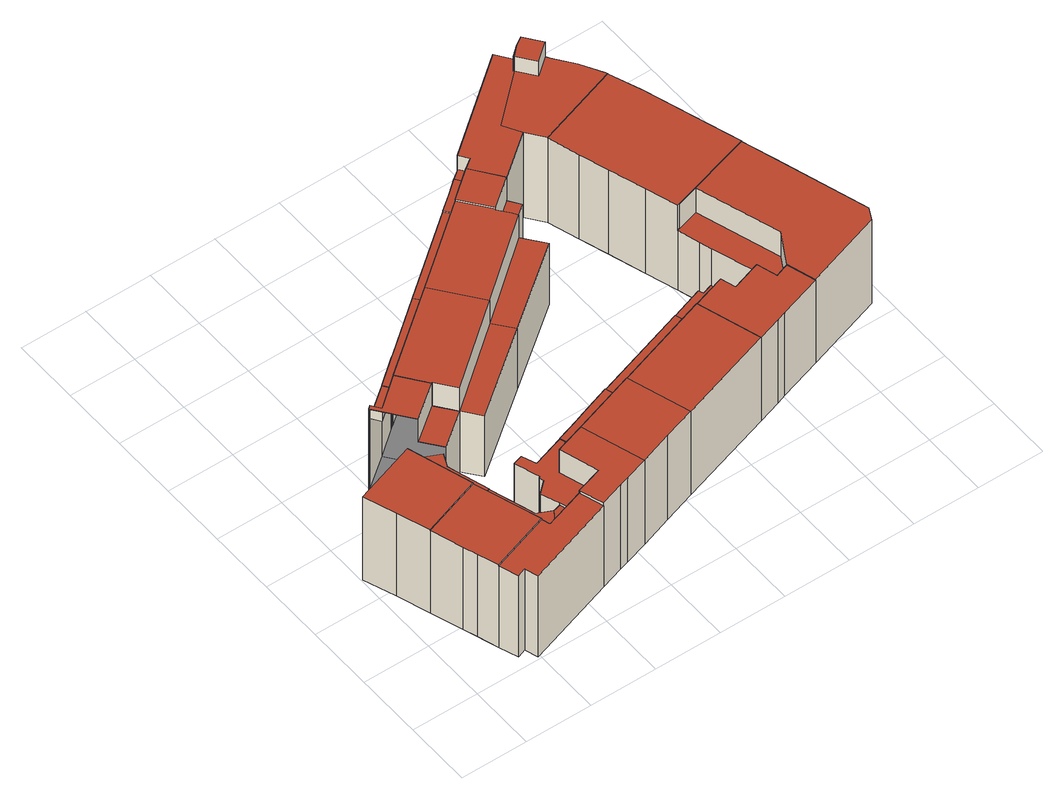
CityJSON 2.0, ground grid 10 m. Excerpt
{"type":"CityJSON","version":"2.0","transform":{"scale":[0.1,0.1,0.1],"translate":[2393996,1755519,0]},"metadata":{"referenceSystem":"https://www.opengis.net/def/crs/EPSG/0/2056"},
"CityObjects":{
"building1":{"type":"Building","attributes":{"TerrainHeight":3.03,"bron_tex":"UltraCAM-X 10cm juni 2008","voll_tex":"complete","bron_geo":"Lidar 15-30 punten - nov. 2008","status":"1"},"geometry":[{"type":"MultiSurface","lod":"2","boundaries":[[[0,1,2,3,4]],[[5,6,7,8,9,10,11,12]],[[13,14,15,16,17,18,19,20,21]],[[4,3,5,12]],[[3,2,22,23]],[[2,1,16,15]],[[1,0,17,16]],[[10,9,20,19]],[[9,8,21,20]],[[8,7,13,21]],[[7,6,14,13]],[[6,5,24,25]]],"semantics":{"surfaces":[{"type":"RoofSurface"},{"type":"GroundSurface"},{"type":"WallSurface"}],"values":[0,0,1,2,2,2,2,2,2,2,2,2]}}]},
"building2":{"type":"Building","attributes":{"TerrainHeight":3.12,"bron_tex":"UltraCAM-X 10cm juni 2008","voll_tex":"complete","bron_geo":"Lidar 15-30 punten - nov. 2008","status":"1"},"geometry":[{"type":"MultiSurface","lod":"2","boundaries":[[[26,23,22,27,28,29]],[[30,25,24,31,32,33,34,35]],[[36,37,38,39,40,41,15,14]],[[23,26,31,24]],[[26,29,42,43]],[[29,28,44,40]],[[28,27,41,44]],[[27,22,15,41]],[[25,30,45,14]],[[30,35,36,45]],[[35,34,37,36]],[[34,33,38,37]],[[33,32,46,47]],[[32,31,48,46]]],"semantics":{"surfaces":[{"type":"RoofSurface"},{"type":"GroundSurface"},{"type":"WallSurface"}],"values":[0,0,1,2,2,2,2,2,2,2,2,2,2,2]}}]},
"building3":{"type":"Building","attributes":{"TerrainHeight":3.31,"bron_tex":"UltraCAM-X 10cm juni 2008","voll_tex":"complete","bron_geo":"Lidar 15-30 punten - nov. 2008","status":"1"},"geometry":[{"type":"MultiSurface","lod":"2","boundaries":[[[49,50,43,42,51,52,53,54]],[[47,46,48,55,56,57]],[[58,59,60,61,62,40,39,38]],[[43,50,55,48]],[[50,49,56,55]],[[54,53,60,59]],[[53,52,61,60]],[[52,51,62,61]],[[51,42,40,62]],[[47,57,58,38]]],"semantics":{"surfaces":[{"type":"RoofSurface"},{"type":"GroundSurface"},{"type":"WallSurface"}],"values":[0,0,1,2,2,2,2,2,2,2]}}]},
"building4":{"type":"Building","attributes":{"TerrainHeight":2.93,"bron_tex":"UltraCAM-X 10cm juni 2008","voll_tex":"complete","bron_geo":"Lidar 15-30 punten - nov. 2008","status":"1"},"geometry":[{"type":"MultiSurface","lod":"2","boundaries":[[[63,64,65,66,67,68,69]],[[70,71,72,73]],[[74,75,76,77]],[[78,79,80,81]],[[64,63,82,78]],[[63,69,83,82]],[[69,68,75,74]],[[68,67,76,75]],[[66,65,70,73]],[[65,64,84,85]],[[72,71,81,80]],[[71,70,86,87]],[[74,77,79,83]]],"semantics":{"surfaces":[{"type":"RoofSurface"},{"type":"GroundSurface"},{"type":"WallSurface"}],"values":[0,0,0,1,2,2,2,2,2,2,2,2,2]}}]},
"building5":{"type":"Building","attributes":{"TerrainHeight":2.88,"bron_tex":"UltraCAM-X 10cm juni 2008","voll_tex":"complete","bron_geo":"Lidar 15-30 punten - nov. 2008","status":"1"},"geometry":[{"type":"MultiSurface","lod":"2","boundaries":[[[88,89,90,91,92,93,94,95]],[[96,97,98,99,100,101,102,103,104,105,106,107,108]],[[109,110,111,59,58,112,113,114,115,116,117,118]],[[93,92,98,97]],[[92,91,99,98]],[[91,90,100,99]],[[89,88,119,110]],[[88,95,111,119]],[[95,94,59,111]],[[94,93,49,54]],[[108,107,113,112]],[[107,106,114,113]],[[106,105,115,114]],[[105,104,116,115]],[[104,103,117,116]],[[103,102,118,117]],[[102,101,109,118]],[[97,96,57,56]],[[96,108,112,58]]],"semantics":{"surfaces":[{"type":"RoofSurface"},{"type":"GroundSurface"},{"type":"WallSurface"}],"values":[0,0,1,2,2,2,2,2,2,2,2,2,2,2,2,2,2,2,2]}}]},
"building6":{"type":"Building","attributes":{"TerrainHeight":2.82,"bron_tex":"UltraCAM-X 10cm juni 2008","voll_tex":"complete","bron_geo":"Lidar 15-30 punten - nov. 2008","status":"1"},"geometry":[{"type":"MultiSurface","lod":"2","boundaries":[[[120,121,122,123,124,125]],[[126,127,128]],[[129,130,131,132,133,134,135]],[[127,136,137,138]],[[139,140,141,142,80,79,143]],[[120,125,130,129]],[[124,123,127,138]],[[123,122,128,127]],[[122,121,126,128]],[[121,120,67,66]],[[127,126,73,72]],[[135,134,144,79]],[[134,133,143,144]],[[133,132,139,143]],[[132,131,140,139]],[[129,135,77,76]],[[137,136,142,141]],[[136,127,80,142]]],"semantics":{"surfaces":[{"type":"RoofSurface"},{"type":"GroundSurface"},{"type":"WallSurface"}],"values":[0,0,0,0,1,2,2,2,2,2,2,2,2,2,2,2,2,2]}}]},
"building7":{"type":"Building","attributes":{"TerrainHeight":2.81,"bron_tex":"UltraCAM-X 10cm juni 2008","voll_tex":"complete","bron_geo":"Lidar 15-30 punten - nov. 2008","status":"1"},"geometry":[{"type":"MultiSurface","lod":"2","boundaries":[[[90,89,145,146,147]],[[148,149,150,151,152,153]],[[109,154,155,156,157,110]],[[90,147,151,150]],[[147,146,158,159]],[[146,145,157,156]],[[145,89,110,157]],[[149,148,160,109]],[[148,153,154,160]],[[153,152,155,154]],[[152,151,161,162]],[[150,149,101,100]]],"semantics":{"surfaces":[{"type":"RoofSurface"},{"type":"GroundSurface"},{"type":"WallSurface"}],"values":[0,0,1,2,2,2,2,2,2,2,2,2]}}]},
"building8":{"type":"Building","attributes":{"TerrainHeight":2.8,"bron_tex":"UltraCAM-X 10cm juni 2008","voll_tex":"complete","bron_geo":"Lidar 15-30 punten - nov. 2008","status":"1"},"geometry":[{"type":"MultiSurface","lod":"2","boundaries":[[[163,164,165,166]],[[125,124,167,168,169,170,171]],[[131,130,172,173]],[[138,137,174,175]],[[140,176,177,178,179,141]],[[164,163,178,177]],[[125,171,172,130]],[[170,169,166,165]],[[169,168,163,166]],[[168,167,180,178]],[[167,124,138,175]],[[131,173,176,140]],[[175,174,179,180]],[[174,137,141,179]]],"semantics":{"surfaces":[{"type":"RoofSurface"},{"type":"GroundSurface"},{"type":"WallSurface"}],"values":[0,0,0,0,1,2,2,2,2,2,2,2,2,2]}}]},
"building9":{"type":"Building","attributes":{"TerrainHeight":2.94,"bron_tex":"UltraCAM-X 10cm juni 2008","voll_tex":"complete","bron_geo":"Lidar 15-30 punten - nov. 2008","status":"1"},"geometry":[{"type":"MultiSurface","lod":"2","boundaries":[[[159,158,181,182]],[[161,183,184,162]],[[155,185,186,156]],[[159,182,183,161]],[[182,181,187,188]],[[181,158,156,186]],[[162,184,185,155]],[[184,183,189,190]]],"semantics":{"surfaces":[{"type":"RoofSurface"},{"type":"GroundSurface"},{"type":"WallSurface"}],"values":[0,0,1,2,2,2,2,2]}}]},
"building10":{"type":"Building","attributes":{"TerrainHeight":2.59,"bron_tex":"UltraCAM-X 10cm juni 2008","voll_tex":"complete","bron_geo":"Lidar 15-30 punten - nov. 2008","status":"1"},"geometry":[{"type":"MultiSurface","lod":"2","boundaries":[[[191,192,193,194]],[[195,196,197,198]],[[199,200,201,202,203]],[[204,205,206,177,176]],[[194,193,206,205]],[[193,192,177,206]],[[192,191,165,164]],[[195,198,200,199]],[[198,197,207,208]],[[197,196,191,194]],[[196,195,171,170]],[[203,202,209,176]],[[202,201,204,209]],[[201,200,210,211]],[[199,203,173,172]]],"semantics":{"surfaces":[{"type":"RoofSurface"},{"type":"GroundSurface"},{"type":"WallSurface"}],"values":[0,0,0,1,2,2,2,2,2,2,2,2,2,2,2]}}]},
"building11":{"type":"Building","attributes":{"TerrainHeight":3.03,"bron_tex":"UltraCAM-X 10cm juni 2008","voll_tex":"complete","bron_geo":"Lidar 15-30 punten - nov. 2008","status":"1"},"geometry":[{"type":"MultiSurface","lod":"2","boundaries":[[[212,213,214,215,216]],[[217,218,219,220,221,222,223,188,187,224,225]],[[190,189,226,227,228,229,230,231]],[[232,233,234,186,185,235,236,237,238,239,240,241]],[[215,214,241,242]],[[214,213,232,241]],[[188,223,226,189]],[[223,222,227,226]],[[222,221,240,239]],[[221,220,242,240]],[[220,219,216,215]],[[219,218,212,216]],[[217,225,234,233]],[[225,224,243,234]],[[224,187,186,243]],[[190,231,235,185]],[[231,230,236,235]],[[230,229,237,236]],[[229,228,238,237]],[[228,227,239,238]]],"semantics":{"surfaces":[{"type":"RoofSurface"},{"type":"GroundSurface"},{"type":"WallSurface"}],"values":[0,0,0,1,2,2,2,2,2,2,2,2,2,2,2,2,2,2,2,2]}}]},
"building12":{"type":"Building","attributes":{"TerrainHeight":2.66,"bron_tex":"UltraCAM-X 10cm juni 2008","voll_tex":"complete","bron_geo":"Lidar 15-30 punten - nov. 2008","status":"1"},"geometry":[{"type":"MultiSurface","lod":"2","boundaries":[[[244,245,208,207,246,247,248,249,250,251]],[[252,211,210,253,254]],[[255,256,257]],[[258,259,205,204,260,261]],[[208,245,253,210]],[[245,244,254,253]],[[244,251,260,262]],[[251,250,261,260]],[[246,207,205,259]],[[211,252,263,204]],[[252,254,262,263]],[[257,256,250,249]],[[255,257,249,248]]],"semantics":{"surfaces":[{"type":"RoofSurface"},{"type":"GroundSurface"},{"type":"WallSurface"}],"values":[0,0,0,1,2,2,2,2,2,2,2,2,2]}}]},
"building13":{"type":"Building","attributes":{"TerrainHeight":2.68,"bron_tex":"UltraCAM-X 10cm juni 2008","voll_tex":"complete","bron_geo":"Lidar 15-30 punten - nov. 2008","status":"1"},"geometry":[{"type":"MultiSurface","lod":"2","boundaries":[[[248,247,246,264,265,266,267,268,269,270]],[[256,255,271,272,273]],[[274,275,276,277,259,258,261,278,279]],[[269,268,279,280]],[[268,267,274,279]],[[267,266,275,274]],[[266,265,276,275]],[[265,264,281,282]],[[264,246,259,277]],[[256,273,278,261]],[[273,272,280,278]],[[272,271,270,269]],[[271,255,248,270]]],"semantics":{"surfaces":[{"type":"RoofSurface"},{"type":"GroundSurface"},{"type":"WallSurface"}],"values":[0,0,1,2,2,2,2,2,2,2,2,2,2]}}]},
"building14":{"type":"Building","attributes":{"TerrainHeight":2.71,"bron_tex":"UltraCAM-X 10cm juni 2008","voll_tex":"complete","bron_geo":"Lidar 15-30 punten - nov. 2008","status":"1"},"geometry":[{"type":"MultiSurface","lod":"2","boundaries":[[[282,281,283,284,285,286,287,288,289,290,291]],[[292,293,294,295,296,297,277,276,298]],[[299,300,301,302]],[[282,291,298,276]],[[291,290,292,298]],[[290,289,293,292]],[[289,288,294,293]],[[288,287,303,304]],[[287,286,300,299]],[[286,285,296,295]],[[285,284,305,296]],[[284,283,297,305]],[[283,281,277,297]]],"semantics":{"surfaces":[{"type":"RoofSurface"},{"type":"GroundSurface"},{"type":"WallSurface"}],"values":[0,1,2,2,2,2,2,2,2,2,2,2,2]}}]},
"building15":{"type":"Building","attributes":{"TerrainHeight":2.8,"bron_tex":"UltraCAM-X 10cm juni 2008","voll_tex":"complete","bron_geo":"Lidar 15-30 punten - nov. 2008","status":"1"},"geometry":[{"type":"MultiSurface","lod":"2","boundaries":[[[306,302,301,307,308,309,310,311]],[[304,303,312,313,314,315,316,317,318,319]],[[320,321,322,233,232,323,295,294]],[[310,309,213,212]],[[309,308,323,232]],[[308,307,324,323]],[[307,301,295,324]],[[304,319,325,294]],[[319,318,320,325]],[[318,317,321,320]],[[317,316,322,321]],[[316,315,233,322]],[[315,314,218,217]],[[314,313,311,310]],[[313,312,306,311]],[[312,303,302,306]]],"semantics":{"surfaces":[{"type":"RoofSurface"},{"type":"GroundSurface"},{"type":"WallSurface"}],"values":[0,0,1,2,2,2,2,2,2,2,2,2,2,2,2,2]}}]}
},
"vertices":[
[2,237,152],[19,190,152],[35,143,152],[125,173,152],[95,268,152],[125,173,110],[158,184,110],[143,232,110],[139,245,110],[147,263,110],[148,264,110],[122,277,110],[95,268,110],[143,232,0],[158,184,0],[35,143,0],[19,190,0],[2,237,0],[122,277,0],[148,264,0],[147,263,0],[139,245,0],[35,143,151],[125,173,151],[125,173,109],[158,184,109],
[157,76,151],[51,96,151],[58,76,151],[68,46,151],[165,162,109],[157,76,109],[186,86,109],[200,108,109],[179,118,109],[173,137,109],[173,137,0],[179,118,0],[200,108,0],[186,86,0],[68,46,0],[51,96,0],[68,46,149],[157,76,149],[58,76,0],[165,162,0],[186,86,108],[200,108,108],[157,76,108],
[221,83,149],[161,64,149],[78,18,149],[91,23,149],[97,4,149],[232,48,149],[161,64,108],[221,83,108],[212,111,108],[212,111,0],[232,48,0],[97,4,0],[91,23,0],[78,18,0],
[100,352,153],[96,349,153],[135,299,153],[184,336,153],[154,375,153],[110,340,153],[101,353,153],[135,299,111],[157,271,111],[206,308,111],[184,336,111],[101,353,129],[110,340,129],[154,375,129],[145,387,129],[96,349,0],[145,387,0],[206,308,0],[157,271,0],[100,352,0],[101,353,0],[96,349,152],[135,299,152],[135,299,110],[157,271,110],
[281,63,154],[315,74,154],[286,166,154],[242,152,154],[260,95,154],[221,83,154],[232,48,154],[267,59,154],[212,111,112],[221,83,112],[260,95,112],[242,152,112],[286,166,112],[276,196,112],[229,181,112],[221,202,112],[207,198,112],[219,161,112],[217,160,112],[219,153,112],[202,138,112],[276,196,0],[315,74,0],[267,59,0],[202,138,0],[219,153,0],[217,160,0],[219,161,0],[207,198,0],[221,202,0],[229,181,0],[281,63,0],
[154,375,154],[184,336,154],[185,336,154],[206,308,154],[324,402,154],[273,468,154],[184,336,112],[206,308,112],[185,336,112],[154,375,130],[273,468,130],[263,480,130],[187,420,130],[184,418,130],[183,417,130],[145,387,130],[226,283,112],[346,375,112],[324,402,112],[187,420,0],[263,480,0],[346,375,0],[226,283,0],[184,418,0],[183,417,0],
[363,90,154],[410,105,154],[381,197,154],[310,207,113],[276,196,113],[286,166,113],[381,197,113],[371,228,113],[324,212,113],[324,212,0],[371,228,0],[410,105,0],[363,90,0],[410,105,153],[381,197,153],[310,207,0],[381,197,111],[371,228,111],
[434,502,111],[435,503,111],[422,519,111],[421,518,111],[439,494,154],[434,502,154],[421,518,154],[422,519,154],[390,560,154],[390,560,130],[380,572,130],[463,464,112],[439,494,112],[380,572,0],[435,503,0],[434,502,0],[463,464,0],[439,494,0],
[554,151,153],[525,244,153],[525,244,111],[515,275,111],[515,275,0],[554,151,0],[554,151,152],[525,244,152],[525,244,110],[515,275,110],
[422,519,114],[435,503,114],[475,534,114],[463,551,114],[390,560,157],[422,519,157],[463,551,157],[432,593,157],[390,560,132],[432,593,132],[423,606,132],[402,589,132],[380,572,132],[423,606,0],[463,551,0],[475,534,0],[463,551,156],[432,593,156],[402,589,0],[432,593,131],[423,606,131],
[653,229,107],[641,271,107],[631,254,107],[624,252,107],[633,222,107],[666,187,152],[653,229,152],[633,222,152],[624,252,152],[581,238,152],[577,250,152],[574,260,152],[589,162,152],[603,167,152],[574,260,110],[577,250,110],[592,255,110],[581,289,110],[566,284,110],[563,291,110],[641,271,0],[666,187,0],[603,167,0],[563,291,0],[566,284,0],[581,289,0],[592,255,0],[577,250,0],[581,238,0],[631,254,0],[624,252,0],[589,162,0],
[437,617,156],[447,604,156],[525,599,156],[510,625,156],[578,687,156],[577,688,156],[592,700,156],[574,725,156],[435,615,131],[447,604,131],[437,617,131],[578,687,183],[592,700,183],[577,688,183],[510,625,0],[525,599,0],[574,725,0],[592,700,0],[437,617,0],[435,615,0],
[544,574,156],[668,614,156],[665,619,156],[648,649,156],[626,678,156],[623,683,156],[597,662,156],[597,662,183],[623,683,183],[604,708,183],[648,649,0],[665,619,0],[668,614,0],[544,574,0],[604,708,0],[626,678,0],[623,683,0],[544,574,155],[668,614,155],
[558,528,155],[572,486,155],[589,433,155],[604,387,155],[607,388,155],[732,425,155],[716,474,155],[686,567,155],[685,569,155],[686,567,0],[716,474,0],[732,425,0],[604,387,0],[589,433,0],[558,528,0],[685,569,0],[607,388,110],[604,387,110],[604,387,109],[607,388,109],[607,388,154],[732,425,154],[572,486,0],
[640,398,109],[614,355,109],[619,337,109],[641,271,109],[653,229,109],[679,276,109],[640,398,154],[679,276,154],[653,229,154],[666,187,154],[781,224,154],[790,242,154],[747,378,154],[736,413,154],[747,378,0],[790,242,0],[781,224,0],[619,337,0],[614,355,0],[736,413,0]
]}
